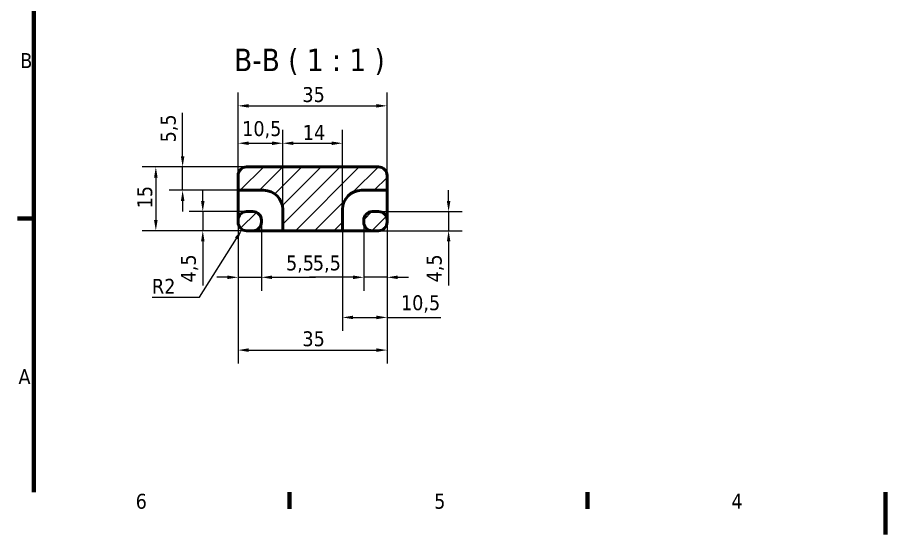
# Model space of a CAD drawing. Header units: millimetres. Extents: x 0 to 420, y 0 to 297.
# Drawn here: x 6.1 to 210, y 0 to 121.5 of the extents above; entities that cross this region are included whole.
import ezdxf

# ---------------------------------------------------------------- set-up
doc = ezdxf.new("R2010")
doc.units = ezdxf.units.MM
for name, color, linetype, lineweight in [('Border (ISO)', 7, 'Continuous', 70), ('Dimension (ISO)', 7, 'Continuous', 25), ('Hatch (ISO)', 7, 'Continuous', 18), ('Symbol (ISO)', 7, 'Continuous', 25), ('Visible (ISO)', 7, 'Continuous', 50)]:
    doc.layers.add(name, color=color, linetype=linetype, lineweight=lineweight)
doc.styles.add('Label Text (ISO)', font='tahoma.ttf')
doc.styles.add('Note Text (ISO)', font='tahoma.ttf')
doc.dimstyles.new('Default - Method 1b (ISO)', dxfattribs={"dimtxt": 3.5, "dimasz": 2.5, "dimexe": 3.175, "dimexo": 0, "dimgap": 0.762, "dimtad": 1, "dimtoh": 1, "dimrnd": 1e-08, "dimtxsty": 'Note Text (ISO)', "dimcen": 0.09, "dimdle": 10, "dimclrd": 256, "dimclre": 256, "dimclrt": 256, "dimazin": 2, "dimtfac": 1, "dimtmove": 0, "dimatfit": 3, "dimfxl": 0, "dimtolj": 1, "dimlwd": -1, "dimlwe": -1, "dimarcsym": 0})

# ---------------------------------------------------------------- blocks, each defined once
blk = doc.blocks.new('Borders Default Border')
at = {"layer": 'Border (ISO)'}
for p, q in [((10, 74.25), (6.1, 74.25)), ((70, 10), (70, 6.1)), ((140, 10), (140, 6.1))]:
    blk.add_line(p, q, dxfattribs=at)
at = {"layer": 'Border (ISO)', "flags": 128}
for points in [[(10, 10), (10, 287)], [(210, 0), (210, 10)]]:
    blk.add_lwpolyline(points, dxfattribs=at)
at = {"layer": 'Border (ISO)', "char_height": 3.5, "attachment_point": 7, "style": 'Note Text (ISO)'}
for s, insert in [('B', (6.78, 109.63)), ('A', (6.36, 35.38)), ('6', (33.88, 6.03)), ('5', (103.98, 6.03)), ('4', (173.78, 6.1))]:
    blk.add_mtext(s, dxfattribs=dict(at, insert=insert))
blk = doc.blocks.new('*D36')
at = {"layer": 'Defpoints', "color": 0}
for p in [(68.43, 91.96), (57.93, 80.9), (68.43, 76.4)]:
    blk.add_point(p, dxfattribs=at)
at = {"layer": 'Dimension (ISO)'}
for p, q in [((57.93, 80.9), (57.93, 95.13)), ((68.43, 76.4), (68.43, 95.13)), ((60.43, 91.96), (65.93, 91.96))]:
    blk.add_line(p, q, dxfattribs=at)
for points in [[(60.43, 92.37), (60.43, 91.54), (57.93, 91.96)], [(65.93, 92.37), (65.93, 91.54), (68.43, 91.96)]]:
    blk.add_solid(points, dxfattribs=at)
at = {"layer": 'Dimension (ISO)', "insert": (58.9, 97.16), "char_height": 3.5, "attachment_point": 1, "style": 'Note Text (ISO)'}
blk.add_mtext('\\A1;10,5', dxfattribs=at)
blk = doc.blocks.new('*D37')
at = {"layer": 'Defpoints', "color": 0}
for p in [(82.43, 91.96), (68.43, 76.4), (82.43, 76.4)]:
    blk.add_point(p, dxfattribs=at)
at = {"layer": 'Dimension (ISO)'}
for p, q in [((68.43, 76.4), (68.43, 95.13)), ((82.43, 76.4), (82.43, 95.13)), ((70.93, 91.96), (79.93, 91.96))]:
    blk.add_line(p, q, dxfattribs=at)
for points in [[(70.93, 92.37), (70.93, 91.54), (68.43, 91.96)], [(79.93, 92.37), (79.93, 91.54), (82.43, 91.96)]]:
    blk.add_solid(points, dxfattribs=at)
at = {"layer": 'Dimension (ISO)', "insert": (73.13, 96.23), "char_height": 3.5, "attachment_point": 1, "style": 'Note Text (ISO)'}
blk.add_mtext('\\A1;14', dxfattribs=at)
blk = doc.blocks.new('*D38')
at = {"layer": 'Defpoints', "color": 0}
for p in [(92.93, 100.75), (57.93, 80.9), (92.93, 80.9)]:
    blk.add_point(p, dxfattribs=at)
at = {"layer": 'Dimension (ISO)'}
for p, q in [((57.93, 80.9), (57.93, 103.92)), ((92.93, 80.9), (92.93, 103.92)), ((60.43, 100.75), (90.43, 100.75))]:
    blk.add_line(p, q, dxfattribs=at)
for points in [[(60.43, 101.16), (60.43, 100.33), (57.93, 100.75)], [(90.43, 101.16), (90.43, 100.33), (92.93, 100.75)]]:
    blk.add_solid(points, dxfattribs=at)
at = {"layer": 'Dimension (ISO)', "insert": (73.04, 105.15), "char_height": 3.5, "attachment_point": 1, "style": 'Note Text (ISO)'}
blk.add_mtext('\\A1;35', dxfattribs=at)
blk = doc.blocks.new('*D39')
at = {"layer": 'Defpoints', "color": 0}
for p in [(59.93, 86.4), (38.62, 71.4), (61.43, 71.4)]:
    blk.add_point(p, dxfattribs=at)
at = {"layer": 'Dimension (ISO)'}
for p, q in [((59.93, 86.4), (35.44, 86.4)), ((38.62, 83.9), (38.62, 73.9)), ((61.43, 71.4), (35.44, 71.4))]:
    blk.add_line(p, q, dxfattribs=at)
for points in [[(38.2, 83.9), (39.03, 83.9), (38.62, 86.4)], [(38.2, 73.9), (39.03, 73.9), (38.62, 71.4)]]:
    blk.add_solid(points, dxfattribs=at)
at = {"layer": 'Dimension (ISO)', "insert": (34.27, 76.66), "char_height": 3.5, "attachment_point": 1, "rotation": 90, "style": 'Note Text (ISO)'}
blk.add_mtext('\\A1;15', dxfattribs=at)
blk = doc.blocks.new('*D40')
at = {"layer": 'Defpoints', "color": 0}
for p in [(44.91, 86.4), (59.93, 86.4), (57.93, 80.9)]:
    blk.add_point(p, dxfattribs=at)
at = {"layer": 'Dimension (ISO)'}
for p, q in [((44.91, 88.9), (44.91, 99.09)), ((59.93, 86.4), (41.74, 86.4)), ((44.91, 80.9), (44.91, 86.4)), ((57.93, 80.9), (41.74, 80.9)), ((44.91, 78.4), (44.91, 75.9))]:
    blk.add_line(p, q, dxfattribs=at)
for points in [[(44.5, 88.9), (45.33, 88.9), (44.91, 86.4)], [(44.5, 78.4), (45.33, 78.4), (44.91, 80.9)]]:
    blk.add_solid(points, dxfattribs=at)
at = {"layer": 'Dimension (ISO)', "insert": (39.78, 92.16), "char_height": 3.5, "attachment_point": 1, "rotation": 90, "style": 'Note Text (ISO)'}
blk.add_mtext('\\A1;5,5', dxfattribs=at)
blk = doc.blocks.new('*D41')
at = {"layer": 'Defpoints', "color": 0}
for p in [(59.93, 75.9), (49.64, 71.4), (59.93, 71.4)]:
    blk.add_point(p, dxfattribs=at)
at = {"layer": 'Dimension (ISO)'}
for p, q in [((49.64, 78.4), (49.64, 80.9)), ((59.93, 75.9), (46.47, 75.9)), ((49.64, 75.9), (49.64, 71.4)), ((59.93, 71.4), (46.47, 71.4)), ((49.64, 68.9), (49.64, 58.51))]:
    blk.add_line(p, q, dxfattribs=at)
for points in [[(49.23, 78.4), (50.06, 78.4), (49.64, 75.9)], [(49.23, 68.9), (50.06, 68.9), (49.64, 71.4)]]:
    blk.add_solid(points, dxfattribs=at)
at = {"layer": 'Dimension (ISO)', "insert": (44.51, 59.27), "char_height": 3.5, "attachment_point": 1, "rotation": 90, "style": 'Note Text (ISO)'}
blk.add_mtext('\\A1;4,5', dxfattribs=at)
blk = doc.blocks.new('*D42')
at = {"layer": 'Defpoints', "color": 0}
for p in [(57.93, 73.4), (63.43, 73.4), (63.43, 60.46)]:
    blk.add_point(p, dxfattribs=at)
at = {"layer": 'Dimension (ISO)'}
for p, q in [((57.93, 73.4), (57.93, 57.28)), ((63.43, 73.4), (63.43, 57.28)), ((55.43, 60.46), (52.93, 60.46)), ((57.93, 60.46), (63.43, 60.46)), ((65.93, 60.46), (76.12, 60.46))]:
    blk.add_line(p, q, dxfattribs=at)
for points in [[(55.43, 60.88), (55.43, 60.04), (57.93, 60.46)], [(65.93, 60.88), (65.93, 60.04), (63.43, 60.46)]]:
    blk.add_solid(points, dxfattribs=at)
at = {"layer": 'Dimension (ISO)', "insert": (69.19, 65.59), "char_height": 3.5, "attachment_point": 1, "style": 'Note Text (ISO)'}
blk.add_mtext('\\A1;5,5', dxfattribs=at)
blk = doc.blocks.new('*D43')
at = {"layer": 'Defpoints', "color": 0}
for p in [(58.87, 71.71), (59.93, 73.4)]:
    blk.add_point(p, dxfattribs=at)
at = {"layer": 'Dimension (ISO)'}
for p, q in [((48.89, 55.77), (57.54, 69.59)), ((37.72, 55.77), (48.89, 55.77))]:
    blk.add_line(p, q, dxfattribs=at)
blk.add_solid([(57.19, 69.81), (57.89, 69.37), (58.87, 71.71)], dxfattribs=at)
at = {"layer": 'Dimension (ISO)', "insert": (37.72, 60.1), "char_height": 3.5, "attachment_point": 1, "style": 'Note Text (ISO)'}
blk.add_mtext('\\A1;R2', dxfattribs=at)
blk = doc.blocks.new('*D44')
at = {"layer": 'Defpoints', "color": 0}
for p in [(57.93, 73.9), (92.93, 73.9), (92.93, 43.36)]:
    blk.add_point(p, dxfattribs=at)
at = {"layer": 'Dimension (ISO)'}
for p, q in [((57.93, 73.9), (57.93, 40.18)), ((92.93, 73.9), (92.93, 40.18)), ((60.43, 43.36), (90.43, 43.36))]:
    blk.add_line(p, q, dxfattribs=at)
for points in [[(60.43, 43.77), (60.43, 42.94), (57.93, 43.36)], [(90.43, 43.77), (90.43, 42.94), (92.93, 43.36)]]:
    blk.add_solid(points, dxfattribs=at)
at = {"layer": 'Dimension (ISO)', "insert": (73.04, 47.77), "char_height": 3.5, "attachment_point": 1, "style": 'Note Text (ISO)'}
blk.add_mtext('\\A1;35', dxfattribs=at)
blk = doc.blocks.new('*D45')
at = {"layer": 'Defpoints', "color": 0}
for p in [(90.93, 75.9), (90.93, 71.4), (107.37, 71.4)]:
    blk.add_point(p, dxfattribs=at)
at = {"layer": 'Dimension (ISO)'}
for p, q in [((107.37, 78.4), (107.37, 80.9)), ((90.93, 75.9), (110.55, 75.9)), ((107.37, 75.9), (107.37, 71.4)), ((90.93, 71.4), (110.55, 71.4)), ((107.37, 68.9), (107.37, 58.51))]:
    blk.add_line(p, q, dxfattribs=at)
for points in [[(106.96, 78.4), (107.79, 78.4), (107.37, 75.9)], [(106.96, 68.9), (107.79, 68.9), (107.37, 71.4)]]:
    blk.add_solid(points, dxfattribs=at)
at = {"layer": 'Dimension (ISO)', "insert": (102.24, 59.27), "char_height": 3.5, "attachment_point": 1, "rotation": 90, "style": 'Note Text (ISO)'}
blk.add_mtext('\\A1;4,5', dxfattribs=at)
blk = doc.blocks.new('*D46')
at = {"layer": 'Defpoints', "color": 0}
for p in [(87.43, 73.4), (92.93, 73.4), (92.93, 60.46)]:
    blk.add_point(p, dxfattribs=at)
at = {"layer": 'Dimension (ISO)'}
for p, q in [((87.43, 73.4), (87.43, 57.28)), ((92.93, 73.4), (92.93, 57.28)), ((84.93, 60.46), (74.73, 60.46)), ((92.93, 60.46), (87.43, 60.46)), ((95.43, 60.46), (97.93, 60.46))]:
    blk.add_line(p, q, dxfattribs=at)
for points in [[(84.93, 60.88), (84.93, 60.04), (87.43, 60.46)], [(95.43, 60.88), (95.43, 60.04), (92.93, 60.46)]]:
    blk.add_solid(points, dxfattribs=at)
at = {"layer": 'Dimension (ISO)', "insert": (75.5, 65.59), "char_height": 3.5, "attachment_point": 1, "style": 'Note Text (ISO)'}
blk.add_mtext('\\A1;5,5', dxfattribs=at)
blk = doc.blocks.new('*D47')
at = {"layer": 'Defpoints', "color": 0}
for p in [(92.93, 73.9), (82.43, 71.4), (92.93, 51.04)]:
    blk.add_point(p, dxfattribs=at)
at = {"layer": 'Dimension (ISO)'}
for p, q in [((92.93, 73.9), (92.93, 47.86)), ((82.43, 71.4), (82.43, 47.86)), ((84.93, 51.04), (90.43, 51.04)), ((92.93, 51.04), (105.51, 51.04))]:
    blk.add_line(p, q, dxfattribs=at)
for points in [[(84.93, 51.45), (84.93, 50.62), (82.43, 51.04)], [(90.43, 51.45), (90.43, 50.62), (92.93, 51.04)]]:
    blk.add_solid(points, dxfattribs=at)
at = {"layer": 'Dimension (ISO)', "insert": (96.19, 56.24), "char_height": 3.5, "attachment_point": 1, "style": 'Note Text (ISO)'}
blk.add_mtext('\\A1;10,5', dxfattribs=at)

msp = doc.modelspace()

# ---------------------------------------------------------------- hatches: boundary and pattern name
at = {"layer": 'Hatch (ISO)'}
h = msp.add_hatch(dxfattribs=at)
h.set_pattern_fill('ANSI31', color=256, scale=25.4, style=0)
h.set_pattern_definition([(45, (0, 0), (-2.245064, 2.245064), [])])
edge = h.paths.add_edge_path()
edge.add_ellipse((59.9288, 73.4006), major_axis=(0, -2), ratio=1, start_angle=270, end_angle=360)
edge.add_line((59.9288, 71.4006), (61.4288, 71.4006))
edge.add_ellipse((61.4288, 73.4006), major_axis=(2, 0), ratio=1, start_angle=270, end_angle=360)
edge.add_line((63.4288, 73.4006), (63.4288, 73.9006))
edge.add_ellipse((61.4288, 73.9006), major_axis=(0, 2), ratio=1, start_angle=270, end_angle=360)
edge.add_line((61.4288, 75.9006), (59.9288, 75.9006))
edge.add_ellipse((59.9288, 73.9006), major_axis=(-2, 0), ratio=1, start_angle=270, end_angle=360)
edge.add_line((57.9288, 73.9006), (57.9288, 73.4006))
edge = h.paths.add_edge_path()
edge.add_line((89.4288, 71.4006), (90.9288, 71.4006))
edge.add_ellipse((90.9288, 73.4006), major_axis=(2, 0), ratio=1, start_angle=270, end_angle=360)
edge.add_line((92.9288, 73.4006), (92.9288, 73.9006))
edge.add_ellipse((90.9288, 73.9006), major_axis=(0, 2), ratio=1, start_angle=270, end_angle=360)
edge.add_line((90.9288, 75.9006), (89.4288, 75.9006))
edge.add_ellipse((89.4288, 73.9006), major_axis=(-2, 0), ratio=1, start_angle=270, end_angle=360)
edge.add_line((87.4288, 73.9006), (87.4288, 73.4006))
edge.add_ellipse((89.4288, 73.4006), major_axis=(0, -2), ratio=1, start_angle=270, end_angle=360)
edge = h.paths.add_edge_path()
edge.add_ellipse((59.9288, 84.4006), major_axis=(-2, 0), ratio=1, start_angle=270, end_angle=360)
edge.add_line((57.9288, 84.4006), (57.9288, 80.9006))
edge.add_line((57.9288, 80.9006), (63.9288, 80.9006))
edge.add_ellipse((63.9288, 76.4006), major_axis=(4.5, 0), ratio=1, start_angle=0, end_angle=90, ccw=False)
edge.add_line((68.4288, 76.4006), (68.4288, 71.4006))
edge.add_line((68.4288, 71.4006), (82.4288, 71.4006))
edge.add_line((82.4288, 71.4006), (82.4288, 76.4006))
edge.add_ellipse((86.9288, 76.4006), major_axis=(0, 4.5), ratio=1, start_angle=0, end_angle=90, ccw=False)
edge.add_line((86.9288, 80.9006), (92.9288, 80.9006))
edge.add_line((92.9288, 80.9006), (92.9288, 84.4006))
edge.add_ellipse((90.9288, 84.4006), major_axis=(0, 2), ratio=1, start_angle=270, end_angle=360)
edge.add_line((90.9288, 86.4006), (59.9288, 86.4006))

# ---------------------------------------------------------------- linework, layer by layer
at = {"layer": 'Visible (ISO)'}
for p, q in [((90.9288, 86.4006), (59.9288, 86.4006)), ((57.9288, 84.4006), (57.9288, 80.9006)), ((92.9288, 80.9006), (92.9288, 84.4006)), ((57.9288, 80.9006), (63.9288, 80.9006)), ((57.9288, 73.9006), (57.9288, 80.9006)), ((86.9288, 80.9006), (92.9288, 80.9006)), ((92.9288, 80.9006), (92.9288, 73.9006)), ((61.4288, 75.9006), (59.9288, 75.9006)), ((68.4288, 76.4006), (68.4288, 71.4006)), ((82.4288, 71.4006), (82.4288, 76.4006)), ((90.9288, 75.9006), (89.4288, 75.9006)), ((57.9288, 73.9006), (57.9288, 73.4006)), ((63.4288, 73.4006), (63.4288, 73.9006)), ((87.4288, 73.9006), (87.4288, 73.4006)), ((92.9288, 73.4006), (92.9288, 73.9006)), ((59.9288, 71.4006), (61.4288, 71.4006)), ((68.4288, 71.4006), (61.4288, 71.4006)), ((68.4288, 71.4006), (82.4288, 71.4006)), ((89.4288, 71.4006), (82.4288, 71.4006)), ((89.4288, 71.4006), (90.9288, 71.4006))]:
    msp.add_line(p, q, dxfattribs=at)
for centre, radius, start, end in [((59.9288, 84.4006), 2, 90, 180), ((90.9288, 84.4006), 2, 0, 90), ((63.9288, 76.4006), 4.5, 0, 90), ((86.9288, 76.4006), 4.5, 90, 180), ((59.9288, 73.9006), 2, 90, 180), ((61.4288, 73.9006), 2, 0, 90), ((89.4288, 73.9006), 2, 90, 180), ((90.9288, 73.9006), 2, 0, 90), ((59.9288, 73.4006), 2, 180, 270), ((61.4288, 73.4006), 2, 270, 0), ((89.4288, 73.4006), 2, 180, 270), ((90.9288, 73.4006), 2, 270, 0)]:
    msp.add_arc(centre, radius, start, end, dxfattribs=at)

# ---------------------------------------------------------------- block references
msp.add_blockref('Borders Default Border', (0, 0))

# ---------------------------------------------------------------- texts
at = {"layer": 'Symbol (ISO)', "insert": (57.0036, 107.9611), "char_height": 5.25, "attachment_point": 7, "style": 'Label Text (ISO)'}
msp.add_mtext('B-B ( 1 : 1 )', dxfattribs=at)

# ---------------------------------------------------------------- dimensions: what is measured, and where the dimension line sits
at = {"layer": 'Dimension (ISO)'}
for base, p1, p2, picture, middle in [((92.9288, 100.7469), (57.9288, 80.9006), (92.9288, 80.9006), '*D38', (75.4288, 100.7469)), ((68.4288, 91.9572), (57.9288, 80.9006), (68.4288, 76.4006), '*D36', (63.1788, 91.9572)), ((92.9288, 43.3576), (57.9288, 73.9006), (92.9288, 73.9006), '*D44', (75.4288, 43.3576))]:
    dim = msp.add_linear_dim(base=base, p1=p1, p2=p2, dimstyle='Default - Method 1b (ISO)', override={"dimgap": 0.762, "dimtoh": 0, "dimdec": 2, "dimtol": 0, "dimlim": 0, "dimtp": 0, "dimtm": 0, "dimtdec": 2, "dimtofl": 0, "dimatfit": 1}, dxfattribs=at)
    dim.commit()
    dim.dimension.update_dxf_attribs({"geometry": picture, "text_midpoint": middle, "dimtype": 160})
for base, p1, p2, angle, override, picture, middle in [((44.9145, 86.4006), (57.9288, 80.9006), (59.9288, 86.4006), 270, {"dimgap": 0.762, "dimtoh": 0, "dimdec": 2, "dimtol": 0, "dimlim": 0, "dimtp": 0, "dimtm": 0, "dimtdec": 2, "dimtofl": 1, "dimatfit": 1}, '*D40', (44.9145, 95.2477)), ((82.4288, 91.9572), (68.4288, 76.4006), (82.4288, 76.4006), 180, {"dimgap": 0.762, "dimtoh": 0, "dimdec": 2, "dimtol": 0, "dimlim": 0, "dimtp": 0, "dimtm": 0, "dimtdec": 2, "dimtofl": 0, "dimatfit": 1}, '*D37', (75.4288, 91.9572)), ((38.6179, 71.4006), (59.9288, 86.4006), (61.4288, 71.4006), 90, {"dimgap": 0.762, "dimtoh": 0, "dimdec": 2, "dimtol": 0, "dimlim": 0, "dimtp": 0, "dimtm": 0, "dimtdec": 2, "dimtofl": 0, "dimatfit": 1}, '*D39', (38.6179, 78.9006)), ((49.6421, 71.4006), (59.9288, 75.9006), (59.9288, 71.4006), 90, {"dimgap": 0.762, "dimtoh": 0, "dimdec": 2, "dimtol": 0, "dimlim": 0, "dimtp": 0, "dimtm": 0, "dimtdec": 2, "dimtofl": 1, "dimatfit": 1}, '*D41', (49.6421, 62.4548)), ((107.3718, 71.4006), (90.9288, 75.9006), (90.9288, 71.4006), 90, {"dimgap": 0.762, "dimtoh": 0, "dimdec": 2, "dimtol": 0, "dimlim": 0, "dimtp": 0, "dimtm": 0, "dimtdec": 2, "dimtofl": 1, "dimatfit": 1}, '*D45', (107.3718, 62.4548)), ((92.9288, 51.0353), (82.4288, 71.4006), (92.9288, 73.9006), 180, {"dimgap": 0.762, "dimtoh": 0, "dimdec": 2, "dimtol": 0, "dimlim": 0, "dimtp": 0, "dimtm": 0, "dimtdec": 2, "dimtofl": 0, "dimatfit": 2}, '*D47', (100.47, 51.0353)), ((63.4288, 60.4599), (57.9288, 73.4006), (63.4288, 73.4006), 180, {"dimgap": 0.762, "dimtoh": 0, "dimdec": 2, "dimtol": 0, "dimlim": 0, "dimtp": 0, "dimtm": 0, "dimtdec": 2, "dimtofl": 1, "dimatfit": 1}, '*D42', (72.2759, 60.4599)), ((92.9288, 60.4599), (87.4288, 73.4006), (92.9288, 73.4006), 180, {"dimgap": 0.762, "dimtoh": 0, "dimdec": 2, "dimtol": 0, "dimlim": 0, "dimtp": 0, "dimtm": 0, "dimtdec": 2, "dimtofl": 1, "dimatfit": 1}, '*D46', (78.5817, 60.4599))]:
    dim = msp.add_linear_dim(base=base, p1=p1, p2=p2, angle=angle, dimstyle='Default - Method 1b (ISO)', override=override, dxfattribs=at)
    dim.commit()
    dim.dimension.update_dxf_attribs({"geometry": picture, "text_midpoint": middle, "dimtype": 160})
dim = msp.add_radius_dim(center=(59.9288, 73.4006), mpoint=(58.8672, 71.7056), dimstyle='Default - Method 1b (ISO)', override={"dimgap": 0.762, "dimtih": 1, "dimdec": 2, "dimlfac": 1, "dimcen": 0, "dimtol": 0, "dimlim": 0, "dimtp": 0, "dimtm": 0, "dimtdec": 2, "dimtofl": 0}, dxfattribs=at)
dim.commit()
dim.dimension.update_dxf_attribs({"geometry": '*D43', "text_midpoint": (40.2432, 55.7684), "dimtype": 164})

doc.saveas('drawing.dxf')
